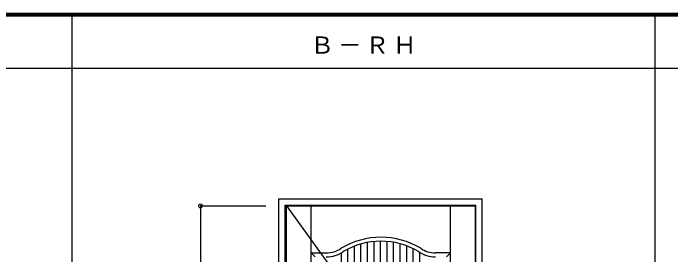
# Model space of a CAD drawing. Units: millimetres, scale not verified. Extents: x -6000 to 5700, y -4307 to 4260.
# Drawn here: x -3483 to -966, y 3251 to 4175 of the extents above; entities that cross this region are included whole.
import ezdxf

# ---------------------------------------------------------------- set-up
doc = ezdxf.new("R2010")
doc.units = ezdxf.units.MM
doc.header["$LTSCALE"] = 30
doc.header["$PDMODE"] = 32
doc.header["$PDSIZE"] = 15
doc.linetypes.add('CHAIN2', pattern=[12, 9, -1, 1, -1])
for name, color, linetype in [('0-2_扉', 7, 'Continuous'), ('0-4_枠', 3, 'Continuous'), ('0-7', 7, 'CHAIN2'), ('0-A_文字', 7, 'Continuous'), ('0-B_寸法', 7, 'Continuous'), ('0-C_ハッチ', 4, 'Continuous'), ('F-1_枠', 6, 'Continuous')]:
    doc.layers.add(name, color=color, linetype=linetype)
doc.styles.add('ＭＳ ゴシック', font='')
doc.styles.get('ＭＳ ゴシック').set_extended_font_data('MS Gothic')

msp = doc.modelspace()

# ---------------------------------------------------------------- linework, layer by layer
at = {"layer": '0-2_扉'}
for p, q in [((-2436.8, 1443), (-2436.8, 3438)), ((-2436.8, 3438), (-1713.8, 3438)), ((-2341.8, 2405.1), (-2341.8, 3438)), ((-1808.8, 1443), (-1808.8, 3438)), ((-1713.8, 1443), (-1713.8, 3438)), ((-2326.8, 3243), (-2341.8, 3258)), ((-2341.8, 3258), (-2284.3, 3258)), ((-1808.8, 3258), (-1866.3, 3258)), ((-1823.8, 3243), (-1808.8, 3258))]:
    msp.add_line(p, q, dxfattribs=at)
for centre, radius, start, end in [((-2075.3, 3023), 295, 58.96133, 121.03607), ((-2075.3, 3023), 280, 59.05447, 120.94269), ((-2284.3, 3358), 100, 270, 304.68269), ((-1866.3, 3358), 100, 235.32419, 270), ((-2284.3, 3358), 115, 270, 304.43433), ((-1866.3, 3358), 115, 235.57191, 269.99998)]:
    msp.add_arc(centre, radius, start, end, dxfattribs=at)
at = {"layer": '0-4_枠'}
for p, q in [((-2465.8, 3465), (-1687.8, 3465)), ((-2465.8, 1418), (-2465.8, 3465)), ((-1687.8, 1418), (-1687.8, 3465)), ((-2441.8, 3441), (-1711.8, 3441)), ((-2441.8, 1418), (-2441.8, 3441)), ((-1711.8, 1418), (-1711.8, 3441))]:
    msp.add_line(p, q, dxfattribs=at)
at = {"layer": '0-7'}
msp.add_line((-2436.8, 3438), (-1713.8, 2440.5), dxfattribs=at)
at = {"layer": '0-B_寸法', "color": 4}
for q in [(-2515.8, 3438), (-2765.8, 1443)]:
    msp.add_line((-2765.8, 3438), q, dxfattribs=at)
at = {"layer": '0-B_寸法'}
msp.add_point((-2765.8, 3438), dxfattribs=at)
at = {"layer": '0-C_ハッチ'}
for p, q in [((-2126.8, 2258), (-2126.8, 3298.22)), ((-2101.8, 2258), (-2101.8, 3301.74)), ((-2076.8, 2258), (-2076.8, 3303)), ((-2051.8, 2258), (-2051.8, 3302.01)), ((-2026.8, 2258), (-2026.8, 3298.77)), ((-2201.8, 2258), (-2201.8, 3272.8)), ((-2176.8, 2258), (-2176.8, 3283.96)), ((-2151.8, 2258), (-2151.8, 3292.35)), ((-2001.8, 2258), (-2001.8, 3293.18)), ((-1976.8, 2258), (-1976.8, 3285.1)), ((-1951.8, 2258), (-1951.8, 3274.29)), ((-2226.8, 2258), (-2226.8, 3258.41)), ((-1926.8, 2258), (-1926.8, 3260.2))]:
    msp.add_line(p, q, dxfattribs=at)
at = {"layer": 'F-1_枠'}
for p, q in [((-6000, 4175), (5700, 4175)), ((-6000, 4170), (5700, 4170)), ((-6000, 4165), (5700, 4165)), ((-3258.4, 4175), (-3258.4, -3790)), ((-1026.8, 4175), (-1026.8, -3790)), ((-6000, 3965), (5700, 3965))]:
    msp.add_line(p, q, dxfattribs=at)

# ---------------------------------------------------------------- texts
at = {"layer": '0-A_文字', "insert": (-2345.1, 4020), "char_height": 65.98, "attachment_point": 7, "style": 'ＭＳ ゴシック'}
msp.add_mtext('\\T1.17;Ｂ－ＲＨ', dxfattribs=at)

doc.saveas('drawing.dxf')
